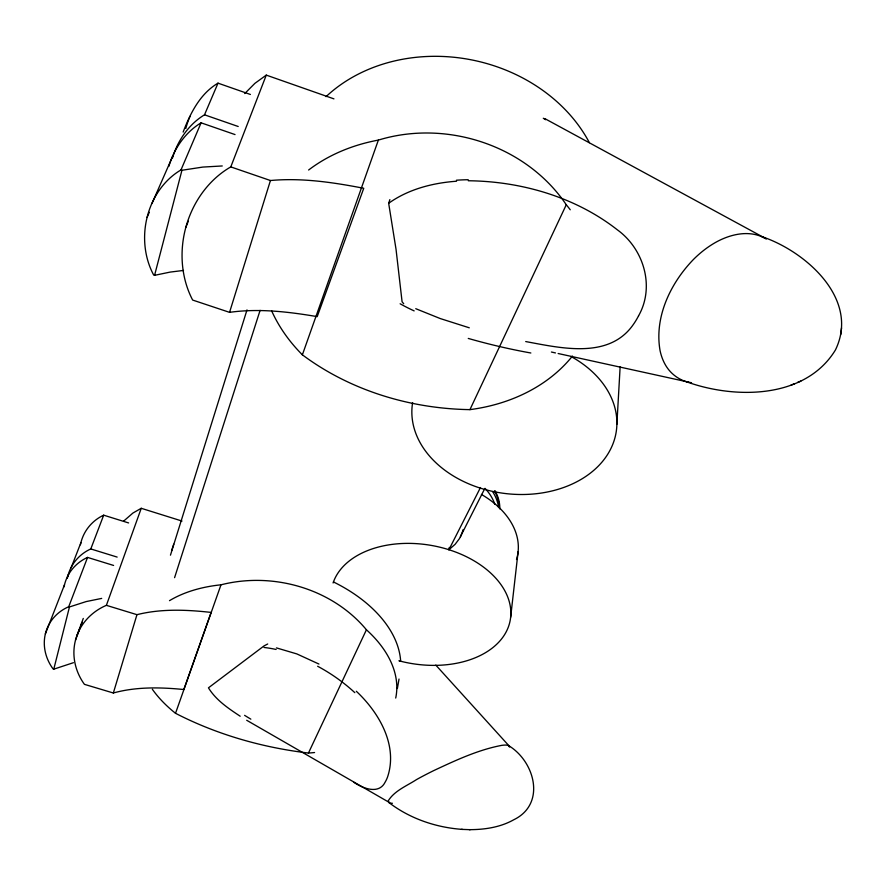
<?xml version="1.0" encoding="UTF-8"?>
<svg xmlns="http://www.w3.org/2000/svg" width="886" height="886" viewBox="0 0 886 886"><rect width="100%" height="100%" fill="white"/><g stroke="black" fill="none" stroke-linecap="round" stroke-linejoin="round"><path stroke-width="1.33" d="M686.174 381.667C734.749 399.287 805.352 399.254 835.42 349.992C860.14 299.202 805.751 251.325 761.905 236.651M616.877 424.294L620.134 366.87M510.635 617.32L518.111 551.712M840.67 334.797L841.534 327.909M484.454 489.194L459.413 538.655L455.116 544.314L448.914 549.719L449.28 547.426M397.371 688.544L399.021 679.041M69.462 606.954L68.72 606.733C59.938 610.498 52.418 617.32 48.221 625.959A104.393 63.183 16.3 0 0 44.3 642.272C44.112 651.83 47.434 661.288 53.082 668.941L53.791 669.152L69.462 606.954L86.163 601.583L101.702 598.404M462.968 530.238L463.145 529.551M235.034 134.572L201.089 122.822L180.988 169.935C167.842 177.621 157.774 189.947 151.694 203.813A135.636 106.685 19.6 0 0 147.109 217.325A135.624 106.674 19.6 0 0 144.839 231.39C143.709 246.374 146.533 261.758 153.677 275.025L154.574 275.325L181.94 170.267L202.794 167.077L222.264 165.959M462.78 530.924L460.443 536.816M113.342 692.996L136.953 614.674C161.163 608.604 186.514 609.668 211.112 612.414L183.834 689.518C160.388 687.226 136.234 686.661 113.342 692.996L84.436 684.346C76.849 673.947 72.873 660.823 74.125 647.943A133.288 81.058 14.9 0 1 78.189 632.504C83.594 620.222 94.082 610.532 106.386 605.337L136.953 614.674M229.552 312.348L270.44 180.522C301.705 177.643 333.092 182.361 363.747 188.275L317.199 316.623C288.349 311.75 258.723 308.239 229.552 312.348L192.65 300.055C183.147 281.958 180.257 260.805 183.092 240.671A172.67 136.688 15.6 0 1 190.158 214.633C198.209 194.986 212.275 177.543 230.792 166.9L266.276 75.111L333.933 98.867M170.455 555.179L247.006 309.89M174.586 577.661L260.096 310.355M171.552 550.771L173.711 544.214M403.706 303.71L402.089 301.816L396.042 249.354L388.666 203.271L389.873 199.616M314.574 752.535A131.416 81.279 13.5 0 1 308.45 753.056C262.356 747.562 216.837 734.583 175.517 713.296L220.991 584.815C272.733 571.625 331.907 588.326 366.427 629.769A131.416 81.279 13.5 0 1 395.71 698.046M572.445 356.072A169.514 135.68 11.7 0 1 469.945 409.631C410.451 408.734 350.28 390.604 302.381 354.821L378.366 140.099C446.389 119.245 526.229 145.326 566.276 204.755A169.514 135.68 11.7 0 1 570.252 209.783M106.386 605.337L141.251 508.298L182.018 521.057M77.148 635.007L83.284 618.439M75.52 640.069L80.227 627.366M80.692 626.114L82.088 622.349M68.72 606.733L87.559 557.416L113.596 565.445M67.336 578.403A100.827 63.659 16.6 0 1 67.779 576.376A100.827 63.659 16.6 0 1 70.647 568.38C74.801 559.797 82.099 552.842 90.793 548.943L103.684 515.176L128.625 522.939M45.363 633.9L64.49 584.826M67.768 576.376L68.61 574.239M71.102 567.837L80.881 542.741M185.805 227.447L188.319 221.201M172.393 158.273A129.71 105.301 20.4 0 1 176.048 148.272C182.018 134.694 191.719 122.512 204.511 114.815L218.011 83.151L250.406 94.47M147.109 217.325L149.302 212.308M183.147 132.08C190.302 113.297 200.048 93.75 218.011 83.151M151.971 203.492L172.781 156.025M308.45 753.056L366.427 629.769M469.945 409.631L566.276 204.755M638.54 315.87C655.119 286.754 643.823 248.944 617.309 229.795C575.346 196.947 521.156 181.298 468.284 180.755M448.914 549.719L480.478 487.521M67.358 576.83C71.511 568.236 78.854 561.303 87.559 557.416M244.746 93.562L254.88 83.362L266.276 75.111M123.542 521.212L132.933 513.027L141.251 508.298M388.666 203.271C408.391 189.194 432.645 182.948 456.545 181.22M201.089 122.822C188.242 130.519 178.496 142.724 172.515 156.346A130.574 105.523 20.3 0 0 168.849 166.38M267.705 643.989L264.094 645.872L208.454 687.835C216.007 700.15 228.366 708.412 240.184 716.22M103.684 515.176C95.068 519.152 87.88 526.162 83.771 534.723A98.745 63.847 16.8 0 0 80.427 544.768M53.791 669.152L73.438 662.695M790.988 385.133L794.676 383.627M797.588 382.431L800.889 381.091M154.574 275.325L170.167 272.091L183.502 270.44M469.314 829.65C484.531 829.695 500.346 827.325 513.769 819.76C546.13 804.089 535.044 761.783 508.841 745.757M388.622 802.339C409.731 818.62 436.034 827.568 462.492 829.396M461.451 829.362L470.211 829.684M558.147 353.514L691.523 382.774M525.708 341.564C561.093 348.065 609.225 359.638 633.479 324.287A88.013 58.044 81.5 0 0 638.54 315.87M551.402 352.03L555.444 352.927M276.432 647.887L296.854 653.923L318.949 664.057M399.387 660.901L400.66 661.233A129.71 81.512 13.6 0 0 333.457 581.947M469.281 327.798L440.231 318.55L415.744 308.693M688.81 382.353C679.85 380.327 671.887 374.767 666.793 367.136A111.857 63.825 -51.2 0 1 660.081 350.69C654.123 317.155 670.469 283.232 693.395 259.52A69.451 40.335 -50.9 0 1 712.244 244.403C727.915 234.569 749.467 228.654 766.312 239.065M90.793 548.943L117.151 557.084M246.696 720.274L390.471 803.126A48.841 8.063 -23.6 0 0 392.432 803.27M180.988 169.935L181.94 170.267M230.792 166.9L270.44 180.522M204.511 114.815L238.212 126.499M544.702 118.547L764.43 237.858M353.913 782.349C362.872 788.407 378.92 794.831 385.166 782.094A64.789 30.921 71.5 0 0 387.514 777.133C398.246 745.37 379.009 712.521 356.305 691.257M543.284 118.248L545.632 119.71M509.583 747.075L508.265 745.469A49.118 8.184 -23.8 0 0 501.775 745.347C477.931 749.877 455.681 760.343 433.83 770.554A78.743 12.925 -23.7 0 0 416.608 779.536C406.862 785.893 394.491 790.644 388.212 800.878L389.087 802.683M435.801 665.098L509.251 746.123M175.517 713.296A131.416 81.279 13.5 0 1 152.359 689.286M169.503 600.664A131.416 81.279 13.5 0 1 220.991 584.815M333.092 582.966A90.682 59.86 9.9 0 1 441.073 547.493A90.682 59.86 9.9 0 1 508.365 626.978A90.682 59.86 9.9 0 1 398.999 660.801M326.037 96.663A158.705 132.933 11.7 0 1 589.378 142.657M302.381 354.821A169.514 135.68 11.7 0 1 271.637 310.82M308.616 170.012A169.514 135.68 11.7 0 1 378.366 140.099M571.049 356.515A102.854 76.573 6.9 0 1 607.497 454.618A102.854 76.573 6.9 0 1 486.325 489.88A102.854 76.573 6.9 0 1 412.621 402.621M494.521 490.988A61.621 43.447 9.7 0 1 499.161 506.703M495.108 490.844A62.253 43.89 9.7 0 1 499.815 508.907M484.996 488.341A59.938 42.085 9.7 0 1 494.765 504.189M492.793 491.885A61.743 43.447 9.7 0 1 498.574 507.6M481.408 494.432A87.116 59.993 9.8 0 1 516.505 559.531M185.805 128.415A126.299 104.36 21 0 1 190.058 116.321M64.047 586.842A101.347 63.604 16.6 0 1 67.347 576.897M414.161 310.897A134.982 88.766 15.7 0 1 400.14 303.776M530.847 352.993A261.536 101.159 17.8 0 1 468.262 338.43M456.434 180.223A187.588 177.078 19.6 0 1 468.229 179.725M264.028 647.456A98.014 76.307 13.5 0 1 276.111 649.46M317.631 666.25A176.624 164.032 6.1 0 1 354.821 692.653M250.849 719.155A149.446 48.099 23.4 0 1 244.602 715.345"/></g></svg>
